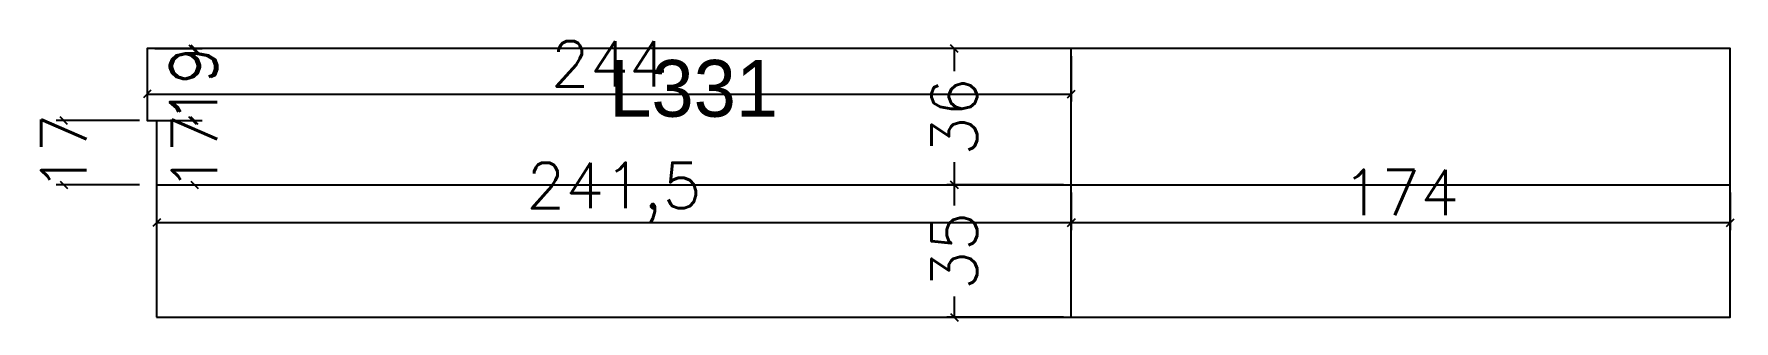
# Model space of a CAD drawing. Extents: x 3341 to 3790, y 1976 to 2052.
import ezdxf

# ---------------------------------------------------------------- set-up
doc = ezdxf.new("R2010")
doc.units = 0
for name, color, linetype in [('COTA', 241, 'Continuous'), ('NOMENCLATURA', 7, 'Continuous'), ('PAINEIS', 6, 'Continuous')]:
    doc.layers.add(name, color=color, linetype=linetype)
doc.styles.add('Romans', font='romans.shx', dxfattribs={"height": 12})
doc.dimstyles.new('cotas', dxfattribs={"dimtxt": 9, "dimasz": 2, "dimexe": 2, "dimexo": 2, "dimgap": 2, "dimtad": 1, "dimdec": 1, "dimzin": 12, "dimtxsty": 'Romans', "dimblk": 'OBLIQUE', "dimcen": 2.5, "dimclrd": 4, "dimclre": 4, "dimclrt": 240, "dimazin": 3, "dimtfac": 1, "dimtmove": 0, "dimatfit": 3})

# ---------------------------------------------------------------- blocks, each defined once
blk = doc.blocks.new('_OBLIQUE')
at = {"color": 0, "linetype": 'BYBLOCK'}
blk.add_line((-0.5, -0.5), (0.5, 0.5), dxfattribs=at)

msp = doc.modelspace()

# ---------------------------------------------------------------- linework, layer by layer
at = {"layer": 'PAINEIS'}
for p, q in [((3614.5, 1977.04), (3614.5, 2048.04)), ((3373, 2012.04), (3788.5, 2012.04))]:
    msp.add_line(p, q, dxfattribs=at)
msp.add_lwpolyline([(3373, 1977.04), (3788.5, 1977.04), (3788.5, 2048.04), (3370.5, 2048.04), (3370.5, 2029), (3373, 2029)], close=True, dxfattribs=at)

# ---------------------------------------------------------------- texts
at = {"layer": 'NOMENCLATURA'}
msp.add_text('L331', height=15, dxfattribs=at).set_placement((3492.5, 2030.04))

# ---------------------------------------------------------------- dimensions: what is measured, and where the dimension line sits
at = {"layer": 'COTA'}
msp.add_linear_dim(base=(3370.5, 2036.04), p1=(3370.5, 2048.04), p2=(3614.5, 2048.04), text='244', dimstyle='cotas', dxfattribs=at).render()
for base, p1, p2, location, text in [((3382.5, 2048.04), (3370.5, 2048.04), (3370.5, 2029), (3382.5, 2038.52), '19'), ((3383, 2048.04), (3373, 2048.04), (3373, 2029), (3383, 2038.52), '19'), ((3348.5, 2012.04), (3370.5, 2012.04), (3370.5, 2029), (3348.5, 2020.52), '17'), ((3383, 2012.04), (3373, 2012.04), (3373, 2029), (3383, 2020.52), '17')]:
    msp.add_linear_dim(base=base, p1=p1, p2=p2, angle=90, location=location, text=text, dimstyle='cotas', override={"dimtmove": 2}, dxfattribs=at).render()
for base, p1, p2, location in [((3583.64, 2012.04), (3614.5, 2012.04), (3614.5, 2048.04), (3583.64, 2030.04)), ((3583.64, 1977.04), (3614.5, 1977.04), (3614.5, 2012.04), (3583.64, 1994.54))]:
    msp.add_linear_dim(base=base, p1=p1, p2=p2, angle=90, location=location, dimstyle='cotas', override={"dimtmove": 2}, dxfattribs=at).render()
for base, p1, p2 in [((3373, 2002.04), (3373, 2012.04), (3614.5, 2012.04)), ((3614.5, 2002.04), (3614.5, 2012.04), (3788.5, 2012.04))]:
    msp.add_linear_dim(base=base, p1=p1, p2=p2, dimstyle='cotas', dxfattribs=at).render()

doc.saveas('drawing.dxf')
